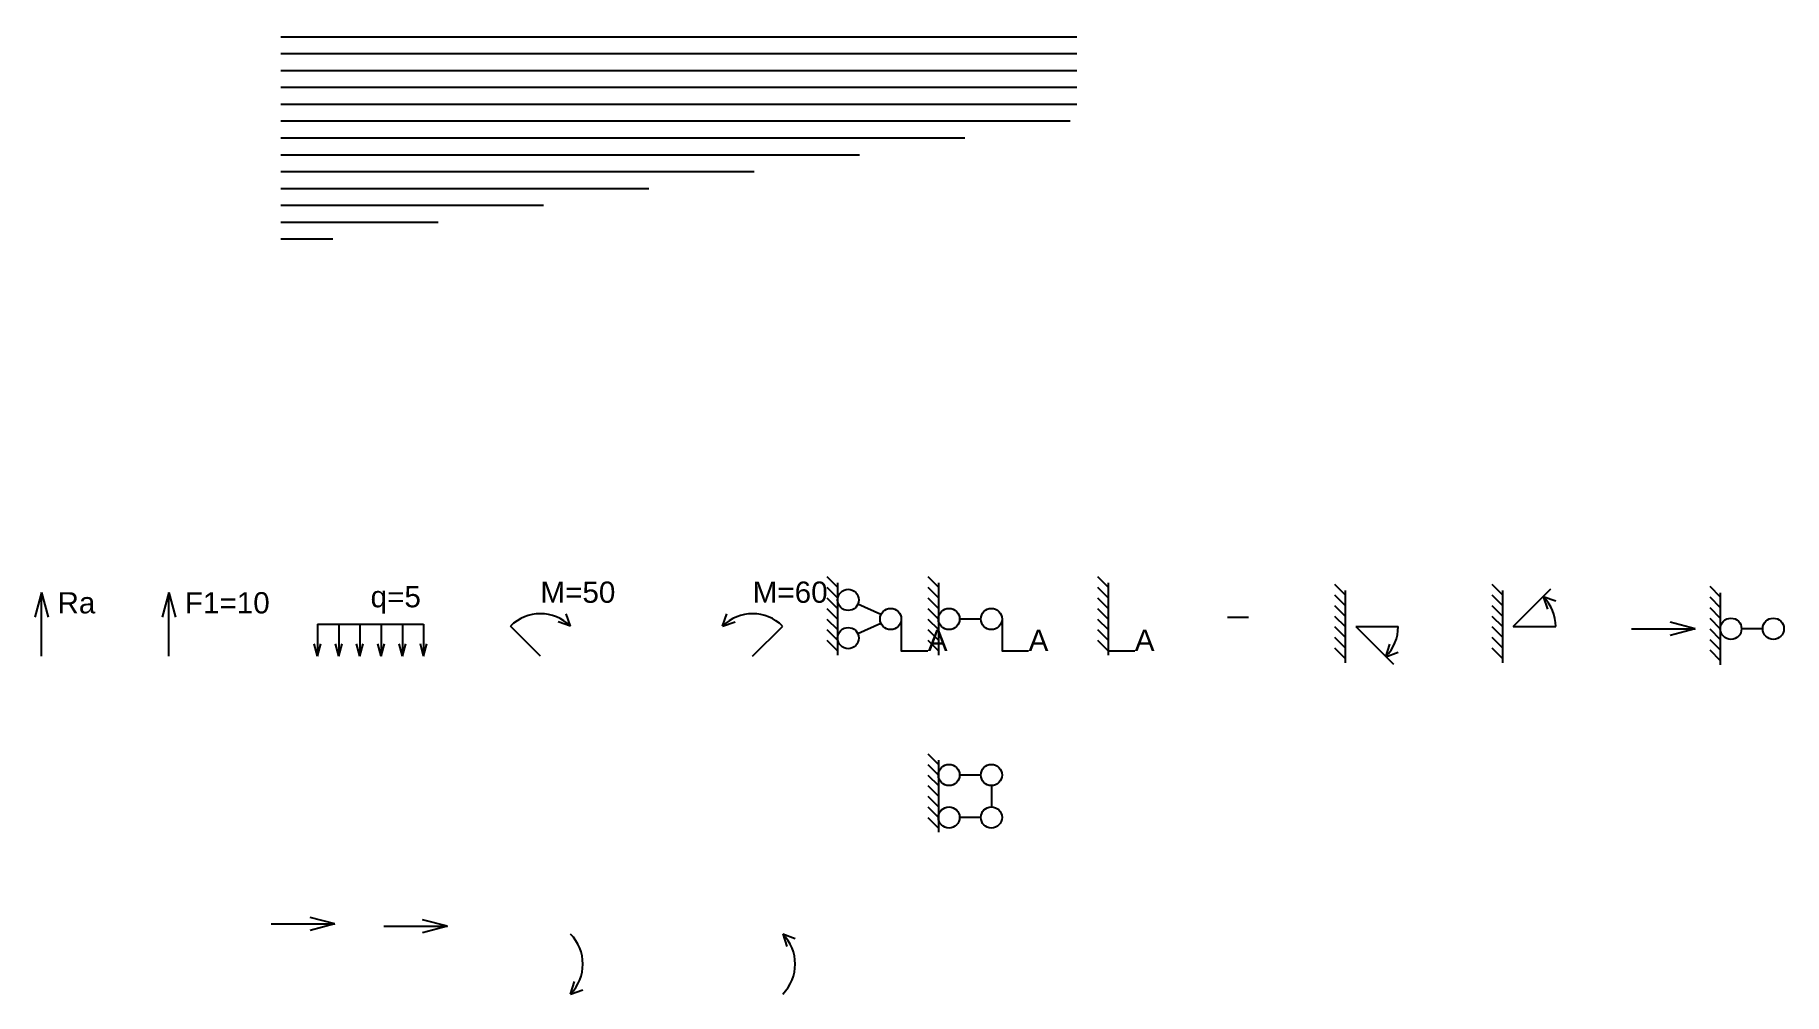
# Model space of a CAD drawing. Header units: millimetres. Extents: x 0.3 to 16.8, y 1.6 to 10.7.
import ezdxf

# ---------------------------------------------------------------- set-up
doc = ezdxf.new("R2010")
doc.units = ezdxf.units.MM
for name, color, linetype in [('Loads', 7, 'Continuous'), ('Supports', 7, 'Continuous'), ('Штриховка 2', 7, 'Continuous')]:
    doc.layers.add(name, color=color, linetype=linetype)
doc.styles.get("Standard").update_dxf_attribs({"font": 'arial.ttf'})

# ---------------------------------------------------------------- blocks, each defined once
blk = doc.blocks.new('Реакция опоры')
at = {"color": 5}
for points in [[(0, 0), (0.6, 0)], [(0.6, 0), (0.366, 0.062)], [(0.6, 0), (0.366, -0.062)]]:
    blk.add_lwpolyline(points, dxfattribs=at)
blk = doc.blocks.new('Момент (по часовой)')
for points in [[(0.283, 0.283), (0.242, 0.4)], [(0, 0), (-0.283, 0.283)], [(0.283, 0.283), (0.166, 0.323)]]:
    blk.add_lwpolyline(points)
blk.add_arc((0, 0), 0.4, 45.0651, 134.9349)
blk = doc.blocks.new('Неподвижная опора')
for points in [[(-0.7, 0.4), (-0.6, 0.3)], [(-0.6, 0.34), (-0.6, -0.34)], [(-0.7, 0.3), (-0.6, 0.2)], [(-0.7, 0.2), (-0.6, 0.1)], [(-0.7, 0.1), (-0.6, 0)], [(-0.7, 0), (-0.6, -0.1)], [(-0.191, 0.041), (-0.409, 0.139)], [(-0.7, -0.1), (-0.6, -0.2)], [(-0.191, -0.041), (-0.409, -0.139)], [(-0.7, -0.2), (-0.6, -0.3)]]:
    blk.add_lwpolyline(points)
for centre in [(-0.5, 0.18), (-0.1, 0), (-0.5, -0.18)]:
    blk.add_circle(centre, 0.1)
blk = doc.blocks.new('Подвижная опора')
for points in [[(-0.7, 0.4), (-0.6, 0.3)], [(-0.6, 0.34), (-0.6, -0.34)], [(-0.7, 0.3), (-0.6, 0.2)], [(-0.7, 0.2), (-0.6, 0.1)], [(-0.7, 0.1), (-0.6, 0)], [(-0.7, 0), (-0.6, -0.1)], [(-0.2, 0), (-0.4, 0)], [(-0.7, -0.1), (-0.6, -0.2)], [(-0.7, -0.2), (-0.6, -0.3)]]:
    blk.add_lwpolyline(points)
for centre in [(-0.5, 0), (-0.1, 0)]:
    blk.add_circle(centre, 0.1)
blk = doc.blocks.new('Сосредоточенная сила')
for points in [[(0, 0), (0.6, 0)], [(0.6, 0), (0.366, 0.062)], [(0.6, 0), (0.366, -0.062)]]:
    blk.add_lwpolyline(points)
blk = doc.blocks.new('Момент (против часовой)')
for points in [[(-0.283, 0.283), (-0.242, 0.4)], [(-0.283, 0.283), (-0.166, 0.323)], [(0, 0), (0.283, 0.283)]]:
    blk.add_lwpolyline(points)
blk.add_arc((0, 0), 0.4, 45.0651, 134.9349)
blk = doc.blocks.new('Распределенная нагрузка')
for points in [[(-0.3, 0.5), (0, 0.5)], [(-0.3, -0.5), (-0.3, 0.5)], [(0, 0.5), (-0.117, 0.531)], [(0, 0.5), (-0.117, 0.469)], [(0, 0.3), (-0.117, 0.331)], [(-0.3, 0.3), (0, 0.3)], [(0, 0.3), (-0.117, 0.269)], [(-0.3, 0.1), (0, 0.1)], [(0, 0.1), (-0.117, 0.131)], [(0, 0.1), (-0.117, 0.069)], [(-0.3, -0.1), (0, -0.1)], [(0, -0.1), (-0.117, -0.069)], [(0, -0.1), (-0.117, -0.131)], [(-0.3, -0.3), (0, -0.3)], [(0, -0.3), (-0.117, -0.269)], [(0, -0.3), (-0.117, -0.331)], [(0, -0.5), (-0.117, -0.469)], [(-0.3, -0.5), (0, -0.5)], [(0, -0.5), (-0.117, -0.531)]]:
    blk.add_lwpolyline(points)
blk = doc.blocks.new('Жесткая заделка')
for points in [[(-0.1, 0.4), (0, 0.3)], [(0, 0.34), (0, -0.34)], [(-0.1, 0.3), (0, 0.2)], [(-0.1, 0.2), (0, 0.1)], [(-0.1, 0.1), (0, 0)], [(-0.1, 0), (0, -0.1)], [(-0.1, -0.1), (0, -0.2)], [(-0.1, -0.2), (0, -0.3)]]:
    blk.add_lwpolyline(points)
blk = doc.blocks.new('Сечение')
at = {"color": 1}
blk.add_lwpolyline([(-0.1, 0), (0.1, 0)], dxfattribs=at)
blk = doc.blocks.new('Поворот (по часовой)')
for points in [[(0, 0), (0.4, 0)], [(0, 0), (0.355, -0.355)], [(0.283, -0.283), (0.323, -0.166)], [(0.283, -0.283), (0.4, -0.242)]]:
    blk.add_lwpolyline(points)
blk.add_arc((0, 0), 0.4, 315.0651, 0)
at = {"layer": 'Supports'}
blk.add_blockref('Жесткая заделка', (-0.1, 0), dxfattribs=at)
blk = doc.blocks.new('Поворот (против часовой)')
for points in [[(0, 0), (0.355, 0.355)], [(0.283, 0.283), (0.4, 0.242)], [(0.283, 0.283), (0.323, 0.166)], [(0, 0), (0.4, 0)]]:
    blk.add_lwpolyline(points)
blk.add_arc((0, 0), 0.4, 0, 44.9349)
at = {"layer": 'Supports'}
blk.add_blockref('Жесткая заделка', (-0.1, 0), dxfattribs=at)
blk = doc.blocks.new('Сдвиг')
for points in [[(-0.6, 0.34), (-0.6, -0.34)], [(-0.7, 0.3), (-0.6, 0.2)], [(-0.7, 0.2), (-0.6, 0.1)], [(-0.7, 0.1), (-0.6, 0)], [(-0.7, 0), (-0.6, -0.1)], [(-0.2, 0), (-0.4, 0)], [(-0.7, -0.1), (-0.6, -0.2)], [(-0.7, -0.2), (-0.6, -0.3)]]:
    blk.add_lwpolyline(points)
for centre in [(-0.5, 0), (-0.1, 0)]:
    blk.add_circle(centre, 0.1)
at = {"layer": 'Loads'}
blk.add_blockref('Сосредоточенная сила', (-1.438, 0), dxfattribs=at)
blk = doc.blocks.new('Скользящая опора')
for points in [[(-0.6, 0.4), (-0.5, 0.3)], [(-0.5, 0.34), (-0.5, -0.34)], [(-0.6, 0.3), (-0.5, 0.2)], [(-0.6, 0.2), (-0.5, 0.1)], [(-0.1, 0.2), (-0.3, 0.2)], [(-0.6, 0.1), (-0.5, 0)], [(-0.6, 0), (-0.5, -0.1)], [(0, 0.1), (0, -0.1)], [(-0.6, -0.1), (-0.5, -0.2)], [(-0.6, -0.2), (-0.5, -0.3)], [(-0.1, -0.2), (-0.3, -0.2)]]:
    blk.add_lwpolyline(points)
for centre in [(-0.4, 0.2), (0, 0.2), (-0.4, -0.2), (0, -0.2)]:
    blk.add_circle(centre, 0.1)
blk = doc.blocks.new('Момент по часовой (для вырезания узла)')
at = {"color": 1}
for points in [[(0.283, -0.283), (0.323, -0.166)], [(0.283, -0.283), (0.4, -0.242)]]:
    blk.add_lwpolyline(points, dxfattribs=at)
blk.add_arc((0, 0), 0.4, 315.0651, 44.9349, dxfattribs=at)
blk = doc.blocks.new('Момент против часовой (для вырезания узла)')
at = {"color": 1}
for points in [[(0.283, 0.283), (0.4, 0.242)], [(0.283, 0.283), (0.323, 0.166)]]:
    blk.add_lwpolyline(points, dxfattribs=at)
blk.add_arc((0, 0), 0.4, 315.0651, 44.9349, dxfattribs=at)
blk = doc.blocks.new('сила Q')
at = {"color": 5}
for points in [[(-0.3, 0), (0.3, 0)], [(0.3, 0), (0.066, 0.062)], [(0.3, 0), (0.066, -0.062)]]:
    blk.add_lwpolyline(points, dxfattribs=at)
blk = doc.blocks.new('сила N')
at = {"color": 3}
for points in [[(-0.3, 0), (0.3, 0)], [(0.3, 0), (0.066, 0.062)], [(0.3, 0), (0.066, -0.062)]]:
    blk.add_lwpolyline(points, dxfattribs=at)

msp = doc.modelspace()

# ---------------------------------------------------------------- hatches: boundary and pattern name
at = {"layer": 'Штриховка 2'}
h = msp.add_hatch(dxfattribs=at)
h.set_pattern_fill('LINE', color=3, scale=0.05, style=0)
h.paths.add_polyline_path([(2.655, 10.653), (2.655, 8.653), (10.155, 9.853), (10.155, 10.653)])

# ---------------------------------------------------------------- linework, layer by layer
msp.add_lwpolyline([(16.117, 5.458), (16.217, 5.358)])
at = {"color": 1}
for points in [[(8.5, 5.15), (8.5, 4.85), (8.75, 4.85)], [(9.45, 5.15), (9.45, 4.85), (9.7, 4.85)], [(10.45, 5.15), (10.45, 4.85), (10.7, 4.85)]]:
    msp.add_lwpolyline(points, dxfattribs=at)

# ---------------------------------------------------------------- block references
for name, p in [('Неподвижная опора', (8.5, 5.15)), ('Подвижная опора', (9.45, 5.15)), ('Жесткая заделка', (10.45, 5.15)), ('Поворот (по часовой)', (12.782, 5.078)), ('Поворот (против часовой)', (14.266, 5.078)), ('Сдвиг', (16.817, 5.058)), ('Момент (по часовой)', (5.1, 4.8)), ('Момент (против часовой)', (7.1, 4.8)), ('Сечение', (11.673, 5.168)), ('Скользящая опора', (9.35, 3.48)), ('сила N', (2.864, 2.277)), ('сила Q', (3.924, 2.255)), ('Момент по часовой (для вырезания узла)', (5.1, 1.899)), ('Момент против часовой (для вырезания узла)', (7.1, 1.899))]:
    msp.add_blockref(name, p)
for name, p, rotation in [('Реакция опоры', (0.4, 4.8), 90), ('Сосредоточенная сила', (1.6, 4.8), 90), ('Распределенная нагрузка', (3.5, 4.8), 270)]:
    msp.add_blockref(name, p, dxfattribs=dict(rotation=rotation))

# ---------------------------------------------------------------- texts
at = {"char_height": 0.2, "attachment_point": 7}
for s, insert in [('q=5', (3.5, 5.2)), ('M=50', (5.1, 5.3)), ('M=60', (7.1, 5.3)), ('Ra', (0.55, 5.2)), ('F1=10', (1.75, 5.2)), ('A', (8.75, 4.85)), ('A', (9.7, 4.85)), ('A', (10.7, 4.85))]:
    msp.add_mtext_dynamic_manual_height_columns(s, width=0.37637, gutter_width=12.5, heights=[0], dxfattribs=dict(at, insert=insert))

doc.saveas('drawing.dxf')
